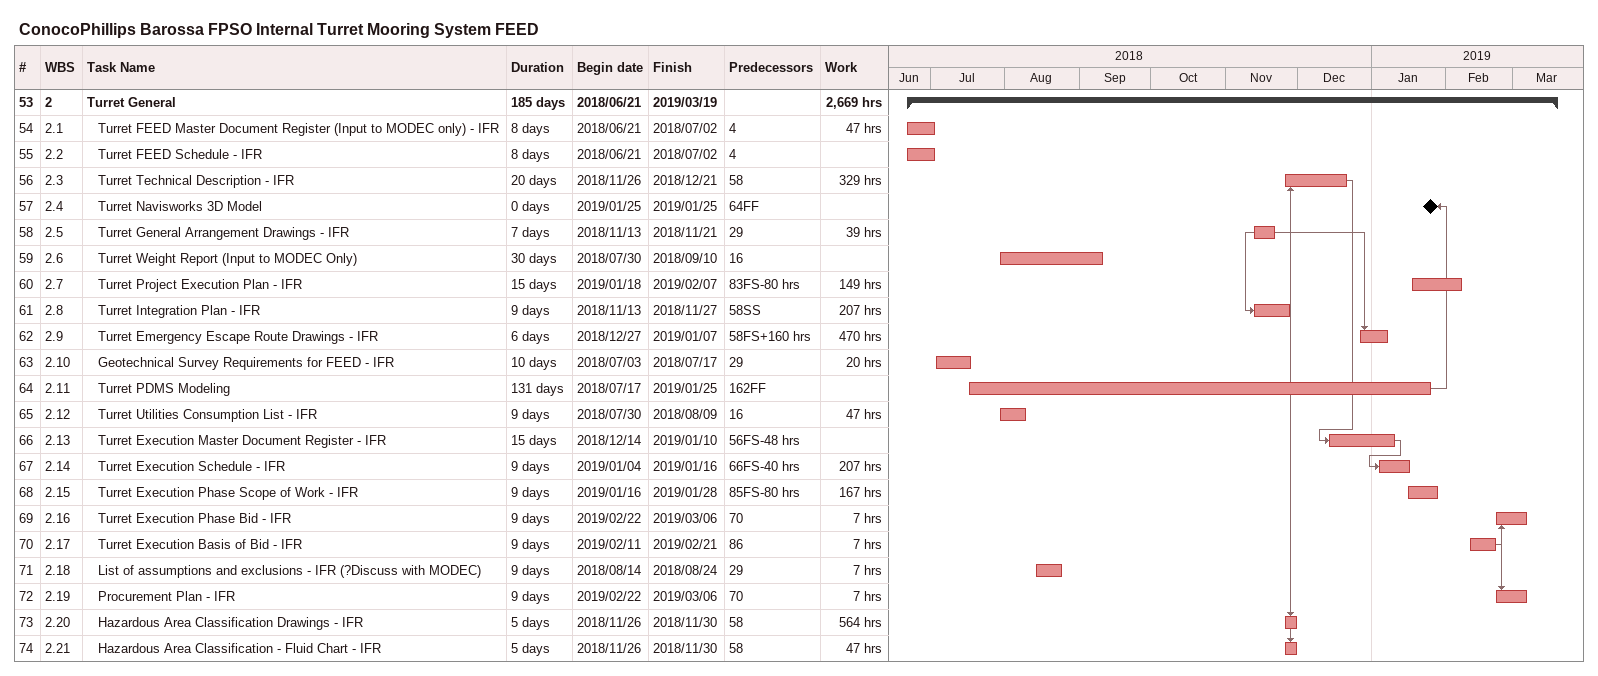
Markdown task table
ConocoPhillips Barossa FPSO Internal Turret Mooring System FEED

| ID | WBS | Task | Duration | Start | Finish | Predecessors | Work (h) |
|---|---|---|---|---|---|---|---|
| 53 | 2 | **Turret General** | 185d | 2018-06-21 | 2019-03-19 |  | 2669 |
| 54 | 2.1 | Turret FEED Master Document Register (Input to MODEC only) - IFR | 8d | 2018-06-21 | 2018-07-02 | 4 | 47 |
| 55 | 2.2 | Turret FEED Schedule - IFR | 8d | 2018-06-21 | 2018-07-02 | 4 |  |
| 56 | 2.3 | Turret Technical Description - IFR | 20d | 2018-11-26 | 2018-12-21 | 58 | 329 |
| 57 | 2.4 | Turret Navisworks 3D Model | 0d | 2019-01-25 | 2019-01-25 | 64FF |  |
| 58 | 2.5 | Turret General Arrangement Drawings - IFR | 7d | 2018-11-13 | 2018-11-21 | 29 | 39 |
| 59 | 2.6 | Turret Weight Report (Input to MODEC Only) | 30d | 2018-07-30 | 2018-09-10 | 16 |  |
| 60 | 2.7 | Turret Project Execution Plan - IFR | 15d | 2019-01-18 | 2019-02-07 | 83FS-80h | 149 |
| 61 | 2.8 | Turret Integration Plan - IFR | 9d | 2018-11-13 | 2018-11-27 | 58SS | 207 |
| 62 | 2.9 | Turret Emergency Escape Route Drawings - IFR | 6d | 2018-12-27 | 2019-01-07 | 58FS+160h | 470 |
| 63 | 2.10 | Geotechnical Survey Requirements for FEED - IFR | 10d | 2018-07-03 | 2018-07-17 | 29 | 20 |
| 64 | 2.11 | Turret PDMS Modeling | 131d | 2018-07-17 | 2019-01-25 | 162FF |  |
| 65 | 2.12 | Turret Utilities Consumption List - IFR | 9d | 2018-07-30 | 2018-08-09 | 16 | 47 |
| 66 | 2.13 | Turret Execution Master Document Register - IFR | 15d | 2018-12-14 | 2019-01-10 | 56FS-48h |  |
| 67 | 2.14 | Turret Execution Schedule - IFR | 9d | 2019-01-04 | 2019-01-16 | 66FS-40h | 207 |
| 68 | 2.15 | Turret Execution Phase Scope of Work - IFR | 9d | 2019-01-16 | 2019-01-28 | 85FS-80h | 167 |
| 69 | 2.16 | Turret Execution Phase Bid - IFR | 9d | 2019-02-22 | 2019-03-06 | 70 | 7 |
| 70 | 2.17 | Turret Execution Basis of Bid - IFR | 9d | 2019-02-11 | 2019-02-21 | 86 | 7 |
| 71 | 2.18 | List of assumptions and exclusions - IFR (?Discuss with MODEC) | 9d | 2018-08-14 | 2018-08-24 | 29 | 7 |
| 72 | 2.19 | Procurement Plan - IFR | 9d | 2019-02-22 | 2019-03-06 | 70 | 7 |
| 73 | 2.20 | Hazardous Area Classification Drawings - IFR | 5d | 2018-11-26 | 2018-11-30 | 58 | 564 |
| 74 | 2.21 | Hazardous Area Classification - Fluid Chart - IFR | 5d | 2018-11-26 | 2018-11-30 | 58 | 47 |
